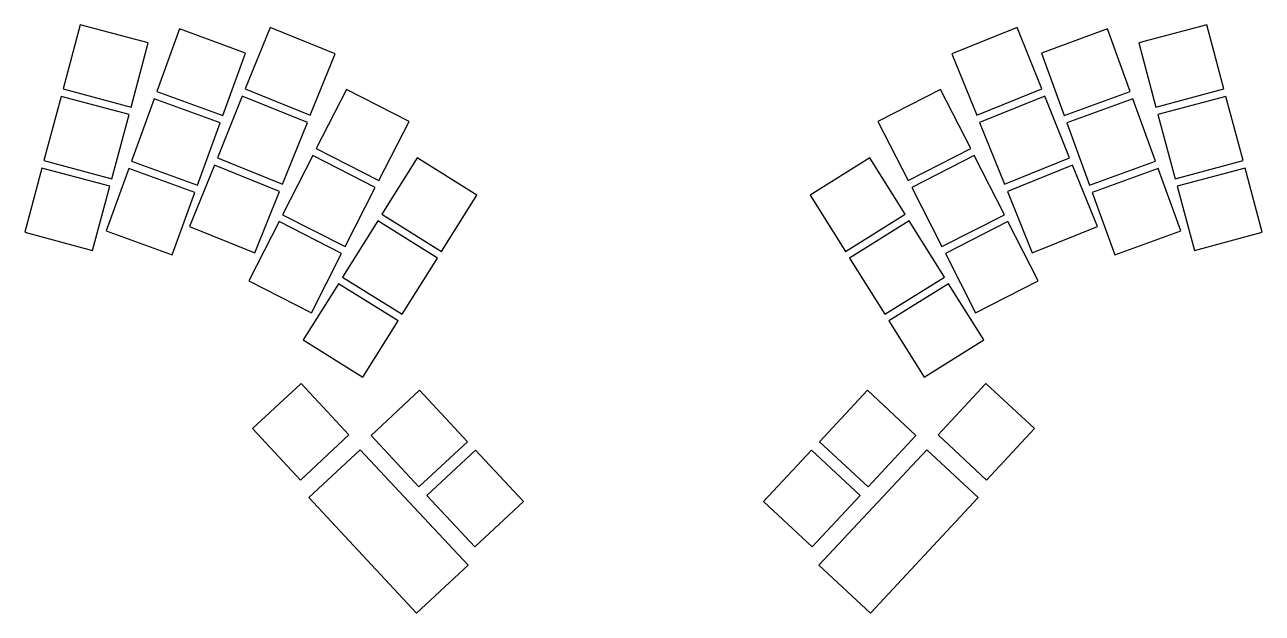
# Model space of a CAD drawing. Header units: millimetres. Extents: x -11 to 306, y -103 to 47.
import ezdxf

# ---------------------------------------------------------------- set-up
doc = ezdxf.new("R2010")
doc.units = ezdxf.units.MM

msp = doc.modelspace()

# ---------------------------------------------------------------- linework, layer by layer
at = {"linetype": 'CONTINUOUS'}
for p, q in [((3.34, 47.24), (-1.06, 30.82)), ((20.73, 42.59), (3.34, 47.24)), ((28.76, 46.16), (22.94, 30.19)), ((45.67, 40), (28.76, 46.16)), ((51.92, 46.55), (45.55, 30.79)), ((68.6, 39.81), (51.92, 46.55)), ((243.24, 46.55), (226.55, 39.81)), ((249.6, 30.79), (243.24, 46.55)), ((266.39, 46.16), (249.48, 40)), ((272.21, 30.19), (266.39, 46.16)), ((291.81, 47.24), (274.42, 42.59)), ((296.21, 30.82), (291.81, 47.24)), ((16.33, 26.17), (20.73, 42.59)), ((274.42, 42.59), (278.82, 26.17)), ((39.86, 24.03), (45.67, 40)), ((62.24, 24.05), (68.6, 39.81)), ((226.55, 39.81), (232.92, 24.05)), ((249.48, 40), (255.29, 24.03)), ((-1.58, 28.89), (-5.98, 12.47)), ((15.81, 24.23), (-1.58, 28.89)), ((-1.06, 30.82), (16.33, 26.17)), ((22.94, 30.19), (39.86, 24.03)), ((44.8, 28.93), (38.43, 13.17)), ((61.49, 22.19), (44.8, 28.93)), ((45.55, 30.79), (62.24, 24.05)), ((71.48, 30.67), (63.76, 15.53)), ((87.52, 22.5), (71.48, 30.67)), ((223.67, 30.67), (207.63, 22.5)), ((231.39, 15.53), (223.67, 30.67)), ((232.92, 24.05), (249.6, 30.79)), ((250.35, 28.93), (233.66, 22.19)), ((256.72, 13.17), (250.35, 28.93)), ((255.29, 24.03), (272.21, 30.19)), ((278.82, 26.17), (296.21, 30.82)), ((296.73, 28.89), (279.34, 24.23)), ((301.13, 12.47), (296.73, 28.89)), ((22.26, 28.31), (16.44, 12.33)), ((39.17, 22.15), (22.26, 28.31)), ((272.89, 28.31), (255.98, 22.15)), ((278.71, 12.33), (272.89, 28.31)), ((11.41, 7.81), (15.81, 24.23)), ((55.12, 6.43), (61.49, 22.19)), ((79.8, 7.35), (87.52, 22.5)), ((207.63, 22.5), (215.35, 7.35)), ((233.66, 22.19), (240.03, 6.43)), ((279.34, 24.23), (283.74, 7.81)), ((33.36, 6.18), (39.17, 22.15)), ((255.98, 22.15), (261.79, 6.18)), ((38.43, 13.17), (55.12, 6.43)), ((62.85, 13.74), (55.14, -1.4)), ((78.89, 5.57), (62.85, 13.74)), ((63.76, 15.53), (79.8, 7.35)), ((89.58, 13.15), (80.58, -1.27)), ((104.85, 3.61), (89.58, 13.15)), ((205.57, 13.15), (190.3, 3.61)), ((214.58, -1.27), (205.57, 13.15)), ((215.35, 7.35), (231.39, 15.53)), ((232.3, 13.74), (216.26, 5.57)), ((240.02, -1.4), (232.3, 13.74)), ((240.03, 6.43), (256.72, 13.17)), ((-6.49, 10.54), (-10.89, -5.88)), ((10.89, 5.88), (-6.49, 10.54)), ((-5.98, 12.47), (11.41, 7.81)), ((15.76, 10.45), (9.95, -5.52)), ((32.68, 4.3), (15.76, 10.45)), ((16.44, 12.33), (33.36, 6.18)), ((37.68, 11.32), (31.31, -4.45)), ((54.37, 4.57), (37.68, 11.32)), ((257.47, 11.32), (240.78, 4.57)), ((263.84, -4.45), (257.47, 11.32)), ((261.79, 6.18), (278.71, 12.33)), ((279.39, 10.45), (262.48, 4.3)), ((285.21, -5.52), (279.39, 10.45)), ((283.74, 7.81), (301.13, 12.47)), ((301.64, 10.54), (284.26, 5.88)), ((306.04, -5.88), (301.64, 10.54)), ((6.49, -10.54), (10.89, 5.88)), ((26.86, -11.68), (32.68, 4.3)), ((48, -11.19), (54.37, 4.57)), ((71.17, -9.58), (78.89, 5.57)), ((95.84, -10.8), (104.85, 3.61)), ((190.3, 3.61), (199.31, -10.8)), ((216.26, 5.57), (223.98, -9.58)), ((240.78, 4.57), (247.15, -11.19)), ((262.48, 4.3), (268.29, -11.68)), ((284.26, 5.88), (288.66, -10.54)), ((55.14, -1.4), (71.17, -9.58)), ((79.52, -2.96), (70.51, -17.38)), ((94.78, -12.5), (79.52, -2.96)), ((80.58, -1.27), (95.84, -10.8)), ((199.31, -10.8), (214.58, -1.27)), ((215.64, -2.96), (200.37, -12.5)), ((224.64, -17.38), (215.64, -2.96)), ((223.98, -9.58), (240.02, -1.4)), ((-10.89, -5.88), (6.49, -10.54)), ((9.95, -5.52), (26.86, -11.68)), ((31.31, -4.45), (48, -11.19)), ((54.23, -3.19), (46.51, -18.33)), ((70.27, -11.36), (54.23, -3.19)), ((240.92, -3.19), (224.89, -11.36)), ((248.64, -18.33), (240.92, -3.19)), ((247.15, -11.19), (263.84, -4.45)), ((268.29, -11.68), (285.21, -5.52)), ((288.66, -10.54), (306.04, -5.88)), ((62.55, -26.5), (70.27, -11.36)), ((85.77, -26.92), (94.78, -12.5)), ((200.37, -12.5), (209.38, -26.92)), ((224.89, -11.36), (232.6, -26.5)), ((46.51, -18.33), (62.55, -26.5)), ((70.51, -17.38), (85.77, -26.92)), ((209.38, -26.92), (224.64, -17.38)), ((232.6, -26.5), (248.64, -18.33)), ((69.45, -19.08), (60.44, -33.49)), ((84.71, -28.61), (69.45, -19.08)), ((225.7, -19.08), (210.44, -28.61)), ((234.71, -33.49), (225.7, -19.08)), ((75.7, -43.03), (84.71, -28.61)), ((210.44, -28.61), (219.45, -43.03)), ((60.44, -33.49), (75.7, -43.03)), ((219.45, -43.03), (234.71, -33.49)), ((59.86, -44.61), (47.43, -56.21)), ((72.14, -57.78), (59.86, -44.61)), ((90.22, -46.38), (77.79, -57.97)), ((102.5, -59.55), (90.22, -46.38)), ((204.93, -46.38), (192.65, -59.55)), ((217.36, -57.97), (204.93, -46.38)), ((235.29, -44.61), (223.01, -57.78)), ((247.72, -56.21), (235.29, -44.61)), ((47.43, -56.21), (59.71, -69.37)), ((235.45, -69.37), (247.72, -56.21)), ((59.71, -69.37), (72.14, -57.78)), ((77.79, -57.97), (90.07, -71.14)), ((90.07, -71.14), (102.5, -59.55)), ((192.65, -59.55), (205.08, -71.14)), ((205.08, -71.14), (217.36, -57.97)), ((223.01, -57.78), (235.45, -69.37)), ((75.01, -61.59), (61.85, -73.87)), ((102.63, -91.21), (75.01, -61.59)), ((104.55, -61.74), (92.11, -73.33)), ((116.82, -74.9), (104.55, -61.74)), ((190.6, -61.74), (178.33, -74.9)), ((203.04, -73.33), (190.6, -61.74)), ((220.14, -61.59), (192.52, -91.21)), ((233.3, -73.87), (220.14, -61.59)), ((61.85, -73.87), (89.47, -103.49)), ((92.11, -73.33), (104.39, -86.5)), ((104.39, -86.5), (116.82, -74.9)), ((178.33, -74.9), (190.76, -86.5)), ((190.76, -86.5), (203.04, -73.33)), ((205.68, -103.49), (233.3, -73.87)), ((89.47, -103.49), (102.63, -91.21)), ((192.52, -91.21), (205.68, -103.49))]:
    msp.add_line(p, q, dxfattribs=at)

doc.saveas('drawing.dxf')
